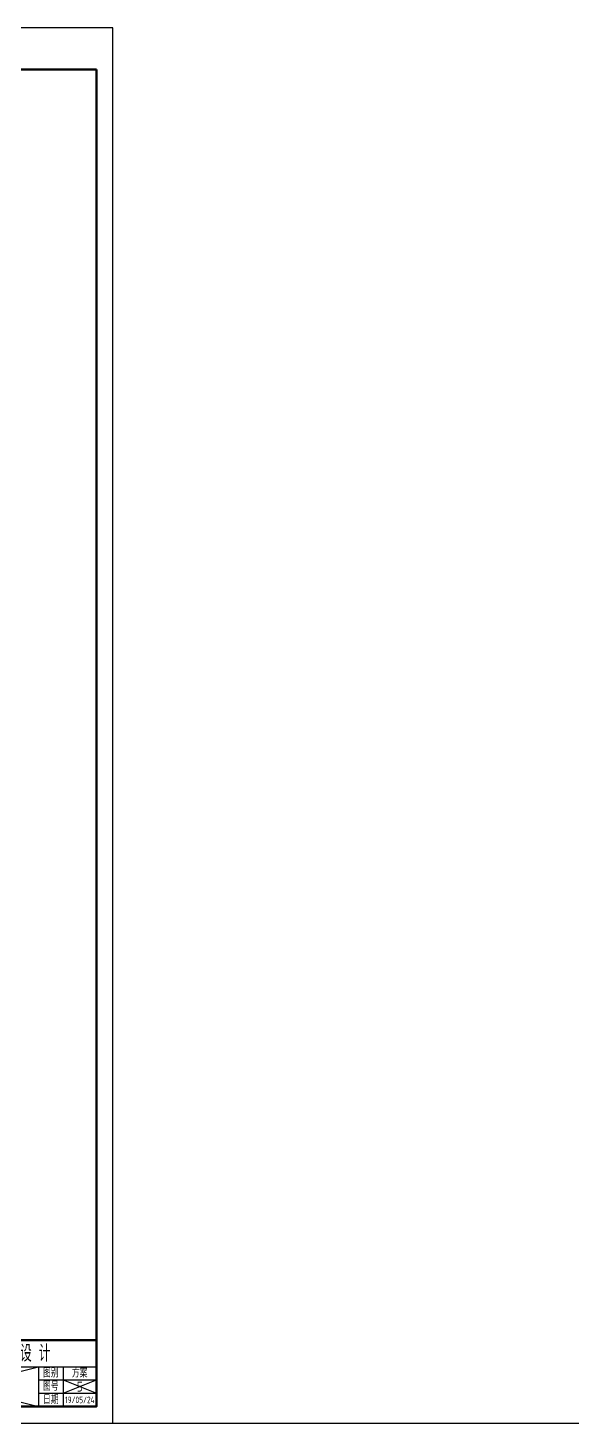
# Model space of a CAD drawing. Extents: x -1 to 1050000, y -900000 to 0.
# Drawn here: x 318533 to 384187, y -360000 to -191800 of the extents above; entities that cross this region are included whole.
import ezdxf

# ---------------------------------------------------------------- set-up
doc = ezdxf.new("R2010")
doc.units = 0
doc.header["$LTSCALE"] = 1000
doc.header["$MEASUREMENT"] = 0
doc.layers.add('G-ANNO-TTLB', color=6, linetype='Continuous')
doc.layers.add('G-ANNO-TTLB-THIN', color=151, linetype='Continuous')
doc.layers.add('G-ANNO-TTLB-WIDE', color=214, linetype='Continuous', lineweight=100)
doc.layers.add('ignorePrint', color=151, linetype='Continuous', plot=False)
doc.styles.add('hztxt', font='tssdeng.shx', dxfattribs={"width": 0.7, "bigfont": 'hztxt.shx'})
doc.styles.get("Standard").update_dxf_attribs({"font": 'gbenor.shx', "bigfont": 'gbcbig.shx'})

# ---------------------------------------------------------------- blocks, each defined once
blk = doc.blocks.new('*U1')
blk.add_line((-525000, 0), (525000, 0))
blk = doc.blocks.new('*U2')
at = {"layer": 'Defpoints', "color": 0, "linetype": 'ByBlock', "lineweight": -2, "transparency": 16777216}
blk.add_blockref('*U1', (0, -360000), dxfattribs=at)

msp = doc.modelspace()

# ---------------------------------------------------------------- linework, layer by layer
at = {"layer": 'G-ANNO-TTLB-THIN', "lineweight": 100}
msp.add_line((290799.47, -350000.03), (326799.47, -350000.03), dxfattribs=at)
at = {"layer": 'G-ANNO-TTLB-THIN'}
for p, q in [((290799.47, -353200.03), (326799.47, -353200.03)), ((319799.47, -353200.03), (319799.47, -358000.03)), ((322799.47, -353200.03), (322799.47, -358000.03)), ((319799.47, -354800.03), (326799.47, -354800.03)), ((319799.47, -356400.03), (326799.47, -356400.03))]:
    msp.add_line(p, q, dxfattribs=at)
msp.add_lwpolyline([(209999.47, -191800.03), (209999.47, -360000.03), (328799.47, -360000.03), (328799.47, -191800.03)], close=True, dxfattribs=at)
at = {"layer": 'G-ANNO-TTLB-WIDE'}
msp.add_lwpolyline([(326799.47, -196800.03), (211999.47, -196800.03), (211999.47, -358000.03), (326799.47, -358000.03)], close=True, dxfattribs=at)
at = {"layer": 'ignorePrint'}
for p, q in [((300799.47, -358000.03), (319799.47, -353200.03)), ((300799.47, -353200.03), (319799.47, -358000.03)), ((322799.47, -356400.03), (326799.47, -354800.03)), ((322799.47, -354800.03), (326799.47, -356400.03))]:
    msp.add_line(p, q, dxfattribs=at)

# ---------------------------------------------------------------- block references
at = {"layer": 'Defpoints'}
msp.add_blockref('*U2', (525000, 0), dxfattribs=at)

# ---------------------------------------------------------------- texts
at = {"insert": (313799.47, -351600.03), "char_height": 2000, "attachment_point": 5, "style": 'hztxt'}
msp.add_mtext_dynamic_manual_height_columns('高 层 办 公 楼 设 计', width=23534.7227, gutter_width=5000, heights=[0], dxfattribs=at)
at = {"insert": (324799.47, -355600.03), "char_height": 1200, "width": 4000, "attachment_point": 5}
msp.add_mtext('5', dxfattribs=at)
at = {"layer": 'G-ANNO-TTLB', "width": 2208, "attachment_point": 5, "line_spacing_factor": 0.938532, "style": 'hztxt'}
for s, insert, char_height in [('图别', (321299.47, -354000.03), 1000), ('方案', (324783.46, -354006.44), 1000), ('图号', (321299.47, -355600.03), 1000), ('日期', (321299.47, -357200.03), 1000), ('19/05/24', (324799.47, -357200.03), 800)]:
    msp.add_mtext(s, dxfattribs=dict(at, insert=insert, char_height=char_height))

doc.saveas('drawing.dxf')
